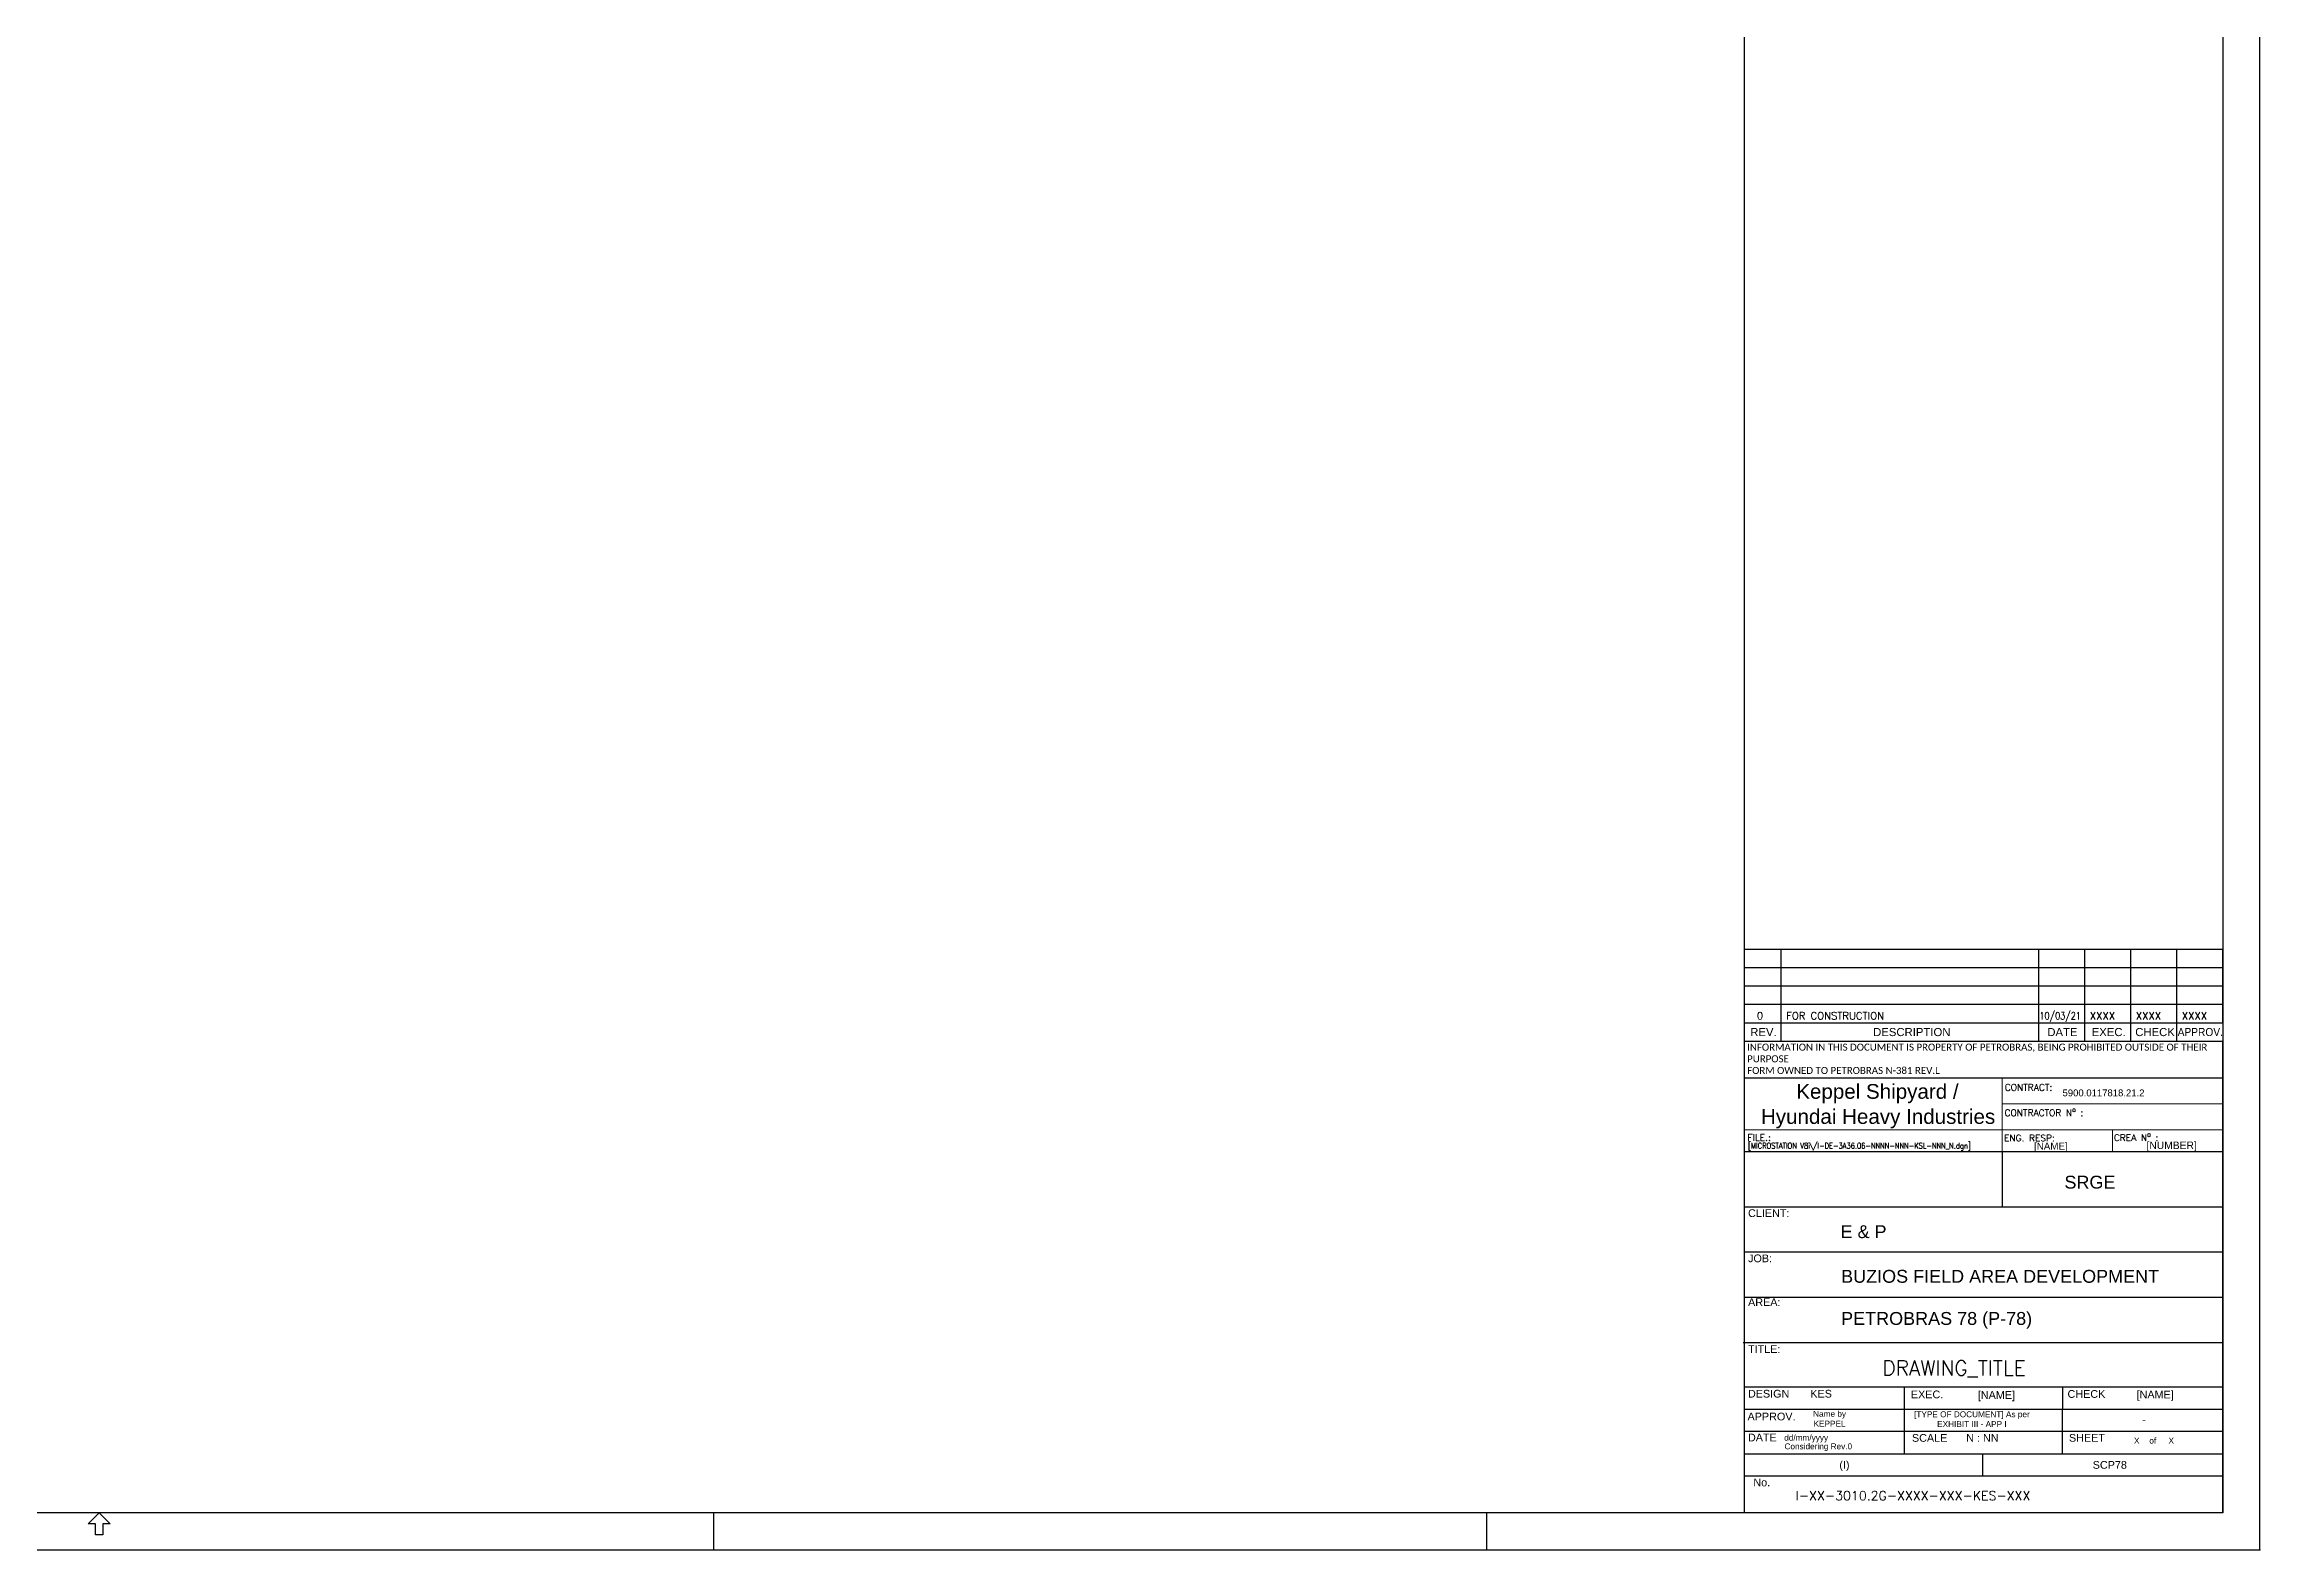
# Model space of a CAD drawing. Header units: inches. Extents: x 0 to 2268, y 0 to 841.
# Drawn here: x 587 to 1189, y 0 to 409 of the extents above; entities that cross this region are included whole.
import ezdxf
from ezdxf.enums import TextEntityAlignment as Align

# ---------------------------------------------------------------- set-up
doc = ezdxf.new("R2010")
doc.units = ezdxf.units.IN
doc.header["$MEASUREMENT"] = 0
doc.layers.add('Borda', color=7, linetype='Continuous', plot=False)
for name, color, linetype, lineweight in [('ELE_CARIMBO', 7, 'Continuous', 0), ('I-DE-3010.92-1423-700-KFB-014-EMBED 4_DWG$0$63', 7, 'Continuous', 0), ('Modificado', 7, 'Continuous', 0), ('TITLE BLOCK', 7, 'Continuous', 25)]:
    doc.layers.add(name, color=color, linetype=linetype, lineweight=lineweight)
doc.styles.add('ROMANS', font='romans', dxfattribs={"height": 2.5})
doc.styles.get("Standard").update_dxf_attribs({"font": 'arial.ttf'})
doc.styles.add('Style-Arial', font='arial.ttf')
doc.styles.add('Style-romans', font='romans.shx')
doc.styles.add('txt.shx', font='arial.ttf', dxfattribs={"height": 0.2})

# ---------------------------------------------------------------- blocks, each defined once
blk = doc.blocks.new('REV_A0')
at = {"layer": 'TITLE BLOCK'}
for p, q in [((130, 5), (0, 5)), ((0, 0), (0, 5)), ((130, 0), (0, 0)), ((10, 0), (10, 5)), ((80, 0), (80, 5)), ((92.5, 0), (92.5, 5)), ((105, 0), (105, 5)), ((117.5, 0), (117.5, 5)), ((130, 0), (130, 5))]:
    blk.add_line(p, q, dxfattribs=at)
at = {"layer": 'TITLE BLOCK', "style": 'ROMANS'}
for tag, p in [('REV', (3.38, 0.39)), ('DESCRIPTION', (11.37, 0.39)), ('EXEC', (93.87, 0.39)), ('CHECK', (106.37, 0.39)), ('APPROV', (118.87, 0.39))]:
    blk.add_attdef(tag, text='', height=2, dxfattribs=at).set_placement(p, align=Align.BOTTOM_LEFT)
at = {"layer": 'TITLE BLOCK', "style": 'ROMANS', "width": 0.8}
blk.add_attdef('DATE', text='', height=2, dxfattribs=at).set_placement((80.18, 0.39), align=Align.BOTTOM_LEFT)

msp = doc.modelspace()

# ---------------------------------------------------------------- linework, layer by layer
at = {"lineweight": 30}
for p, q in [((1179, 831), (1179, 10)), ((1179, 10), (25, 10))]:
    msp.add_line(p, q, dxfattribs=at)
at = {"lineweight": -3}
for p, q in [((1059, 138.12), (1059, 143.12)), ((1129, 138.12), (1129, 143.12)), ((1141.5, 138.12), (1141.5, 143.12)), ((1154, 138.12), (1154, 143.12)), ((1166.5, 138.12), (1166.5, 143.12)), ((1179, 138.12), (1049, 138.12)), ((1081.5, 128.12), (1049, 128.12)), ((1114, 128.12), (1081.5, 128.12)), ((1146.5, 128.12), (1114, 128.12)), ((1179, 128.12), (1146.5, 128.12))]:
    msp.add_line(p, q, dxfattribs=at)
at = {"lineweight": 25}
for p, q in [((1049, 10), (1049, 138.12)), ((1179, 10), (1179, 138.12)), ((1179, 108.12), (1049, 108.12)), ((1119, 108.12), (1119, 93.12)), ((1179, 93.12), (1049, 93.12)), ((1179, 80.82), (1049, 80.82)), ((1179, 68.52), (1049, 68.52)), ((1179, 56.22), (1048.65, 56.22)), ((1179, 44.15), (1049, 44.15)), ((1179, 38.12), (1049, 38.12)), ((1092.52, 26), (1092.52, 38.12)), ((1135.42, 26), (1135.42, 38.12)), ((1179, 32.12), (1049, 32.12)), ((1179, 26), (1049, 26)), ((1179, 20), (1049, 20)), ((1179, 10), (1049, 10)), ((1179, 10), (1049, 10)), ((1179, 10), (1049, 10))]:
    msp.add_line(p, q, dxfattribs=at)
for p, q in [((1092.5, 38.12), (1092.5, 44.15)), ((1135.5, 38.12), (1135.5, 44.15)), ((1113.7, 26), (1113.7, 20))]:
    msp.add_line(p, q)
msp.add_point((1189, 0))
at = {"layer": 'Borda', "color": 3}
msp.add_lwpolyline([(0, 0), (1189, 0), (1189, 841), (0, 841)], close=True, dxfattribs=at)
at = {"layer": 'ELE_CARIMBO', "color": 7, "linetype": 'Continuous', "lineweight": 0, "ltscale": 10.832193}
msp.add_line((1119, 128.12), (1119, 108.12), dxfattribs=at)
msp.add_line((1119, 128.12), (1119, 108.12), dxfattribs=at)
at = {"layer": 'ELE_CARIMBO', "color": 7, "linetype": 'Continuous', "lineweight": 0, "ltscale": 6500.341735}
for p, q in [((1119, 121.12), (1179, 121.12)), ((1119, 121.12), (1179, 121.12)), ((1049, 114.12), (1179, 114.12)), ((1049, 114.12), (1179, 114.12)), ((1149, 114.12), (1149, 108.12)), ((1149, 114.12), (1149, 108.12))]:
    msp.add_line(p, q, dxfattribs=at)
at = {"layer": 'I-DE-3010.92-1423-700-KFB-014-EMBED 4_DWG$0$63', "color": 7, "linetype": 'Continuous', "lineweight": 30, "ltscale": 1.968504}
for p, q in [((769, 0), (769, 10)), ((979, 0), (979, 10))]:
    msp.add_line(p, q, dxfattribs=at)
at = {"layer": 'TITLE BLOCK'}
msp.add_line((1049, 138.12), (1049, 831), dxfattribs=at)
msp.add_lwpolyline([(605, 7), (603, 7), (603, 4), (601, 4), (601, 7), (599, 7), (602, 10)], close=True, dxfattribs=at)

# ---------------------------------------------------------------- block references
for p in [(1049, 158.12), (1049, 153.12), (1049, 148.12)]:
    msp.add_blockref('REV_A0', p, dxfattribs=at)
msp.add_blockref('REV_A0', (1049, 143.12), dxfattribs=at).add_auto_attribs({'APPROV': 'XXXX', 'CHECK': 'XXXX', 'EXEC': 'XXXX', 'DATE': '10/03/21', 'DESCRIPTION': 'FOR CONSTRUCTION', 'REV': '0'})

# ---------------------------------------------------------------- texts
for s, p in [('REV.', (1050.59, 139.57)), ('DESCRIPTION', (1083.98, 139.57)), ('DATE', (1131.3, 139.57)), ('EXEC.', (1143.36, 139.57)), ('CHECK', (1155.19, 139.57))]:
    msp.add_text(s, height=2.2).set_placement(p)
at = {"width": 0.9}
msp.add_text('APPROV.', height=2.2, dxfattribs=at).set_placement((1166.71, 139.58))
at = {"lineweight": -3}
for s, insert, char_height, width, attachment_point in [('{\\fCalibri|b0|i0|c0|p34;INFORMATION IN THIS DOCUMENT IS PROPERTY OF PETROBRAS, BEING PROHIBITED OUTSIDE OF THEIR PURPOSE\\PFORM OWNED TO PETROBRAS N-381 REV.L }', (1049.75, 137.52), 1.9, 126.618, 1), ('CLIENT:', (1050, 92.51), 2.1, 12.644, 1), ('JOB:', (1050, 80.22), 2.1, 6.7324, 1), ('AREA:', (1050, 68.32), 2.1, 10.9766, 1), ('TITLE:', (1050, 55.56), 2.1, 10.5219, 1), ('DESIGN', (1049.97, 43.44), 2.1, 19.0905, 1), ('KES', (1066.91, 43.44), 2.1, 19.0905, 1), ('EXEC.', (1094.23, 43.25), 2.1, 19.0905, 1), ('[NAME]', (1112.42, 43.09), 2.1, 19.0905, 1), ('CHECK', (1136.79, 43.37), 2.1, 19.0905, 1), ('[NAME]', (1155.56, 43.21), 2.1, 19.0905, 1), ('APPROV.', (1049.85, 37.24), 2.1, 19.0905, 1), ('Name by KEPPEL', (1072.14, 37.71), 1.6, 15.2724, 2), ('[TYPE OF DOCUMENT] As per EXHIBIT III - APP I', (1110.81, 37.6), 1.6, 38.1573, 2), ('DATE', (1049.97, 31.54), 2.1, 19.0905, 1), ('dd/mm/yyyy', (1065.78, 31.23), 1.6, 15.2724, 2), ('SCALE', (1094.52, 31.43), 2.1, 19.0905, 1), ('N : NN', (1109.26, 31.43), 2.1, 19.0905, 1), ('SHEET', (1137.18, 31.45), 2.1, 19.0905, 1), ('X', (1155.6, 30.43), 1.6, 15.2724, 2), ('-', (1157.09, 36.37), 2.1, 19.0905, 1), ('of', (1159.95, 30.44), 1.6, 15.2724, 2), ('X', (1164.97, 30.44), 1.6, 15.2724, 2), ('Considering Rev.0', (1069.08, 28.88), 1.6, 20.6938, 2), ('(I)', (1074.8, 24.1), 2.1, 19.0905, 1), ('SCP78', (1143.63, 24.1), 2.1, 19.0905, 1), ('No.', (1051.44, 19.34), 2.1, 19.0905, 1)]:
    msp.add_mtext(s, dxfattribs=dict(at, insert=insert, char_height=char_height, width=width, attachment_point=attachment_point))
at = {"style": 'ROMANS'}
msp.add_attdef('DRAWING_TITLE', text='XXXXXXXXXXXXXXXX', height=4, dxfattribs=at).set_placement((1105.96, 46.18), align=Align.BOTTOM_CENTER)
msp.add_attdef('I-XX-3010.2G-XXXX-XXX-KES-XXX', text='I-DE-3A36.06-NNNN-NNN-KSL-NNN', height=2.5, dxfattribs=at).set_placement((1062.95, 12.69), align=Align.BOTTOM_LEFT)
at = {"layer": 'ELE_CARIMBO', "color": 7, "linetype": 'Continuous', "lineweight": 0, "attachment_point": 7}
for s, insert, char_height, line_spacing_factor, style in [('Keppel Shipyard / ', (1063.09, 121.33, -1.92), 4, 0.722892, 'Style-Arial'), ('CONTRACT:', (1119.76, 124.74), 1.8, 0.8, 'Style-romans'), ('Hyundai Heavy Industries', (1053.49, 114.51, -1.92), 4, 0.722892, 'Style-Arial'), ('\\A1;CONTRACTOR N{\\H0.7x;\\So^ ;} :', (1119.68, 117.84), 1.8, 0.8, 'Style-romans'), ('FILE.:', (1049.85, 111.1), 1.8, 0.8, 'Style-romans'), ('ENG. RESP:', (1119.52, 110.98), 1.8, 0.8, 'Style-romans'), ('\\A1;CREA N{\\H0.7x;\\So^ ;} :', (1149.39, 111.07), 1.8, 0.8, 'Style-romans'), ('SRGE', (1135.95, 98.08), 3.5, 0.722892, 'Style-Arial'), ('E & P', (1075.12, 84.63), 3.5, 0.722892, 'Style-Arial'), ('BUZIOS FIELD AREA DEVELOPMENT', (1075.28, 72.49), 3.5, 0.722892, 'Style-Arial'), ('PETROBRAS 78 (P-78)', (1075.28, 60.04), 3.5, 0.722892, 'Style-Arial')]:
    msp.add_mtext(s, dxfattribs=dict(at, insert=insert, char_height=char_height, line_spacing_factor=line_spacing_factor, style=style))
at = {"layer": 'Modificado', "color": 7, "linetype": 'Continuous', "lineweight": 0, "attachment_point": 7}
for s, insert, char_height, line_spacing_factor, style in [('5900.0117818.21.2', (1135.43, 123.19), 1.85, 0.722892, 'txt.shx'), ('[NAME]', (1127.69, 108.15), 1.901, 0.8, 'Style-Arial'), ('[NUMBER]', (1158.25, 108.29), 2, 0.8, 'Style-Arial')]:
    msp.add_mtext(s, dxfattribs=dict(at, insert=insert, char_height=char_height, line_spacing_factor=line_spacing_factor, style=style))
at = {"layer": 'Modificado', "color": 7, "linetype": 'Continuous', "lineweight": 0, "insert": (1050, 108.45), "char_height": 1.6, "width": 124.5483, "attachment_point": 7, "line_spacing_factor": 2.001494}
msp.add_mtext('{\\Fromans|c0;\\W0.83333;[MICROSTATION V8i\\\\/I-DE-3A36.06-NNNN-NNN-KSL-NNN_N.dgn]}', dxfattribs=at)

doc.saveas('drawing.dxf')
